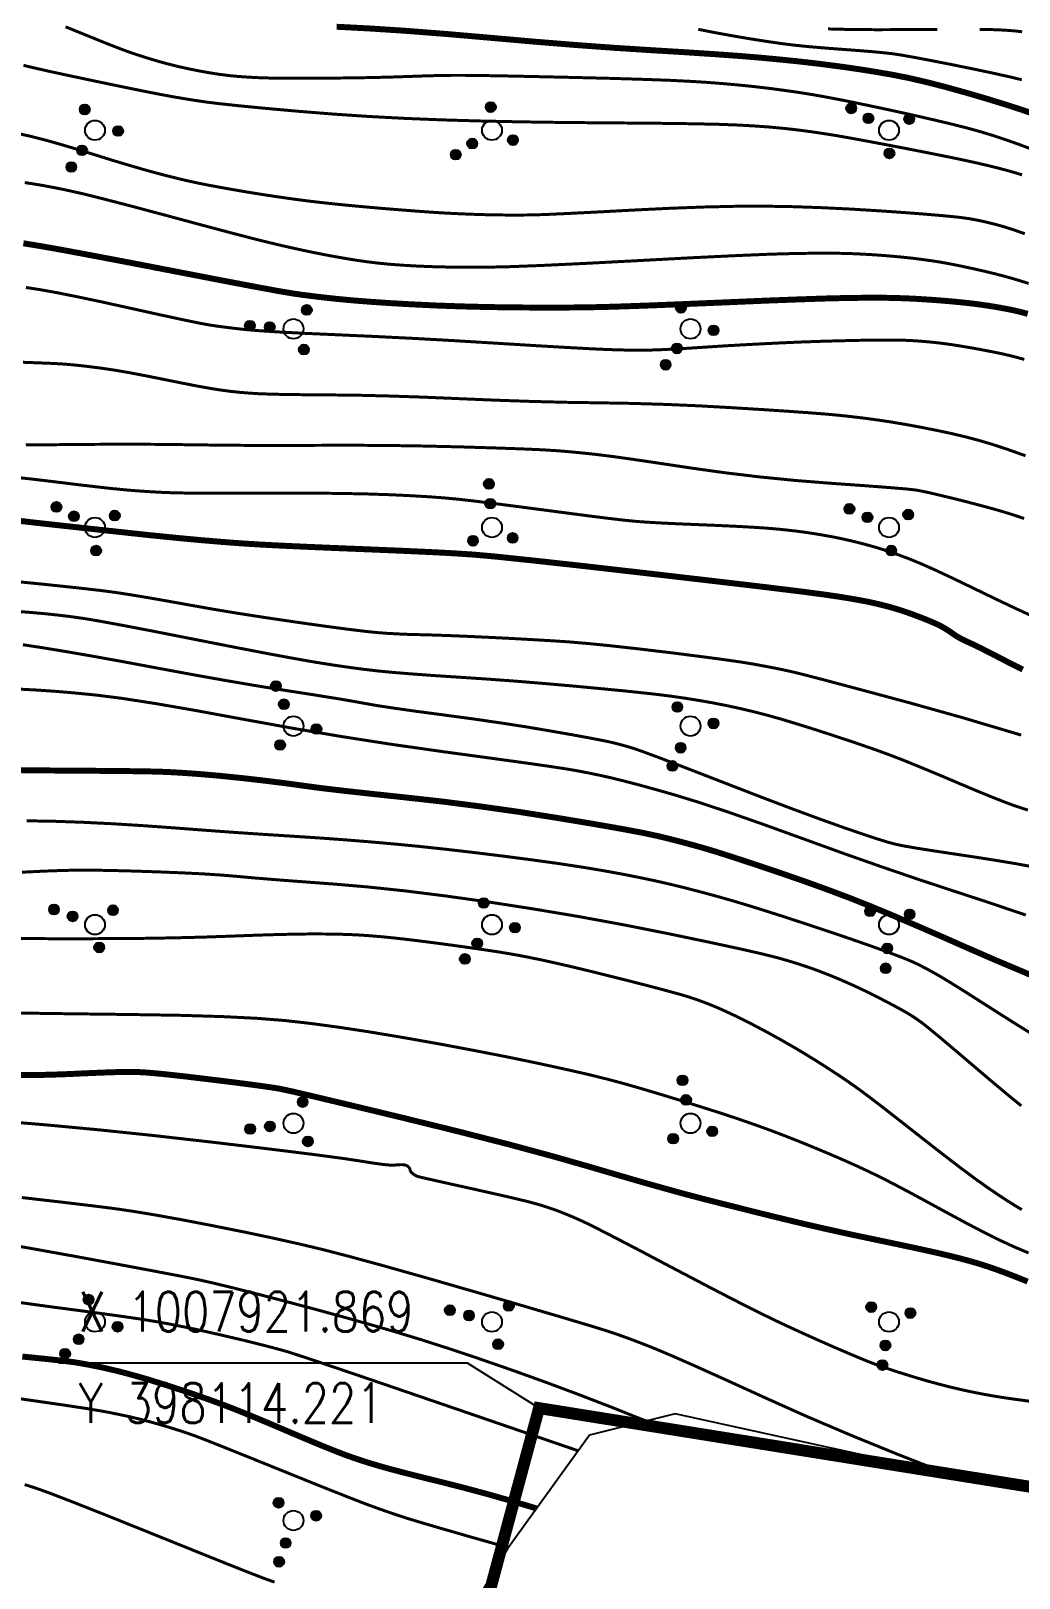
# Model space of a CAD drawing. Extents: x 396500 to 398250, y 1005980 to 1008200.
# Drawn here: x 398101.42 to 398126.31, y 1007917.59 to 1007956.54 of the extents above; entities that cross this region are included whole.
import ezdxf
from ezdxf.enums import TextEntityAlignment as Align

# ---------------------------------------------------------------- set-up
doc = ezdxf.new("R2010")
doc.units = 0
doc.header["$LTSCALE"] = 0.5
doc.layers.get('0').update_dxf_attribs({"linetype": 'CONTINUOUS'})
doc.layers.add('ASSIST', color=7, linetype='CONTINUOUS', plot=False)
for name, color, linetype in [('DGX', 2, 'CONTINUOUS'), ('DMTZ', 3, 'CONTINUOUS'), ('ZBTZ', 3, 'CONTINUOUS'), ('用地红线', 1, 'CONTINUOUS')]:
    doc.layers.add(name, color=color, linetype=linetype)
doc.styles.add('HZ', font='rs.shx', dxfattribs={"width": 0.8, "bigfont": 'hztxt.shx'})
doc.linetypes.add('10421', pattern='A,2,[150,AAA.SHX,S=1,R=0,X=0,Y=1],1e-11', length=2)
doc.linetypes.add('1161', pattern='A,0,[149,AAA.SHX,S=0.15,R=0,X=0,Y=0],-1.6', length=1.6)

# ---------------------------------------------------------------- blocks, each defined once
blk = doc.blocks.new('*U110')
at = {"linetype": 'Continuous'}
for points in [[(-0.238, 2.277), (-0.202, 2.053), (-0.202, 2.347)], [(-0.202, 2.347), (-0.147, 1.998), (-0.147, 2.402)], [(-0.147, 1.998), (-0.202, 2.347), (-0.202, 2.053)], [(-0.147, 2.402), (-0.077, 1.962), (-0.077, 2.438)], [(-0.077, 1.962), (-0.147, 2.402), (-0.147, 1.998)], [(-0.077, 2.438), (0, 1.95), (0, 2.45)], [(0, 1.95), (-0.077, 2.438), (-0.077, 1.962)], [(0, 2.45), (0.077, 1.962), (0.077, 2.438)], [(0.077, 1.962), (0, 2.45), (0, 1.95)], [(0.077, 2.438), (0.147, 1.998), (0.147, 2.402)], [(0.147, 1.998), (0.077, 2.438), (0.077, 1.962)], [(0.147, 2.402), (0.202, 2.053), (0.202, 2.347)], [(0.202, 2.053), (0.147, 2.402), (0.147, 1.998)], [(0.202, 2.347), (0.238, 2.123), (0.238, 2.277)], [(0.238, 2.123), (0.202, 2.347), (0.202, 2.053)], [(-0.25, 2.2), (-0.238, 2.123), (-0.238, 2.277)], [(-0.202, 2.053), (-0.238, 2.277), (-0.238, 2.123)], [(0.25, 2.2), (0.238, 2.277), (0.238, 2.123)]]:
    blk.add_solid(points, dxfattribs=at)
blk = doc.blocks.new('*U109')
at = {"linetype": 'Continuous'}
for points in [[(-0.25, 1.2), (-0.238, 1.123), (-0.238, 1.277)], [(-0.238, 1.277), (-0.202, 1.053), (-0.202, 1.347)], [(-0.202, 1.053), (-0.238, 1.277), (-0.238, 1.123)], [(-0.202, 1.347), (-0.147, 0.998), (-0.147, 1.402)], [(-0.147, 0.998), (-0.202, 1.347), (-0.202, 1.053)], [(-0.147, 1.402), (-0.077, 0.962), (-0.077, 1.438)], [(-0.077, 0.962), (-0.147, 1.402), (-0.147, 0.998)], [(-0.077, 1.438), (0, 0.95), (0, 1.45)], [(0, 0.95), (-0.077, 1.438), (-0.077, 0.962)], [(0, 1.45), (0.077, 0.962), (0.077, 1.438)], [(0.077, 0.962), (0, 1.45), (0, 0.95)], [(0.077, 1.438), (0.147, 0.998), (0.147, 1.402)], [(0.147, 0.998), (0.077, 1.438), (0.077, 0.962)], [(0.147, 1.402), (0.202, 1.053), (0.202, 1.347)], [(0.202, 1.053), (0.147, 1.402), (0.147, 0.998)], [(0.202, 1.347), (0.238, 1.123), (0.238, 1.277)], [(0.238, 1.123), (0.202, 1.347), (0.202, 1.053)], [(0.25, 1.2), (0.238, 1.277), (0.238, 1.123)]]:
    blk.add_solid(points, dxfattribs=at)
blk = doc.blocks.new('*U108')
at = {"linetype": 'Continuous'}
for points in [[(-1.25, -0.6), (-1.238, -0.677), (-1.238, -0.523)], [(-1.238, -0.523), (-1.202, -0.747), (-1.202, -0.453)], [(-1.202, -0.747), (-1.238, -0.523), (-1.238, -0.677)], [(-1.202, -0.453), (-1.147, -0.802), (-1.147, -0.398)], [(-1.147, -0.802), (-1.202, -0.453), (-1.202, -0.747)], [(-1.147, -0.398), (-1.077, -0.838), (-1.077, -0.362)], [(-1.077, -0.838), (-1.147, -0.398), (-1.147, -0.802)], [(-1.077, -0.362), (-1, -0.85), (-1, -0.35)], [(-1, -0.85), (-1.077, -0.362), (-1.077, -0.838)], [(-1, -0.35), (-0.923, -0.838), (-0.923, -0.362)], [(-0.923, -0.838), (-1, -0.35), (-1, -0.85)], [(-0.923, -0.362), (-0.853, -0.802), (-0.853, -0.398)], [(-0.853, -0.802), (-0.923, -0.362), (-0.923, -0.838)], [(-0.853, -0.398), (-0.798, -0.747), (-0.798, -0.453)], [(-0.798, -0.747), (-0.853, -0.398), (-0.853, -0.802)], [(-0.798, -0.453), (-0.762, -0.677), (-0.762, -0.523)], [(-0.762, -0.677), (-0.798, -0.453), (-0.798, -0.747)], [(-0.75, -0.6), (-0.762, -0.523), (-0.762, -0.677)]]:
    blk.add_solid(points, dxfattribs=at)
blk = doc.blocks.new('*U107')
at = {"linetype": 'Continuous'}
for points in [[(0.75, -0.6), (0.762, -0.677), (0.762, -0.523)], [(0.762, -0.523), (0.798, -0.747), (0.798, -0.453)], [(0.798, -0.747), (0.762, -0.523), (0.762, -0.677)], [(0.798, -0.453), (0.853, -0.802), (0.853, -0.398)], [(0.853, -0.802), (0.798, -0.453), (0.798, -0.747)], [(0.853, -0.398), (0.923, -0.838), (0.923, -0.362)], [(0.923, -0.838), (0.853, -0.398), (0.853, -0.802)], [(0.923, -0.362), (1, -0.85), (1, -0.35)], [(1, -0.85), (0.923, -0.362), (0.923, -0.838)], [(1, -0.35), (1.077, -0.838), (1.077, -0.362)], [(1.077, -0.838), (1, -0.35), (1, -0.85)], [(1.077, -0.362), (1.147, -0.802), (1.147, -0.398)], [(1.147, -0.802), (1.077, -0.362), (1.077, -0.838)], [(1.147, -0.398), (1.202, -0.747), (1.202, -0.453)], [(1.202, -0.747), (1.147, -0.398), (1.147, -0.802)], [(1.202, -0.453), (1.238, -0.677), (1.238, -0.523)], [(1.238, -0.677), (1.202, -0.453), (1.202, -0.747)], [(1.25, -0.6), (1.238, -0.523), (1.238, -0.677)]]:
    blk.add_solid(points, dxfattribs=at)
blk = doc.blocks.new('gc160')
for centre, radius in [((0, 2.2), 0.25), ((0, 1.2), 0.25), ((0, 0), 0.5), ((-1, -0.6), 0.25), ((1, -0.6), 0.25)]:
    blk.add_circle(centre, radius)
at = {"linetype": 'Continuous'}
for name in ['*U110', '*U109', '*U108', '*U107']:
    blk.add_blockref(name, (0, 0), dxfattribs=at)

msp = doc.modelspace()

# ---------------------------------------------------------------- linework, layer by layer
at = {"layer": 'ASSIST', "linetype": '1161', "flags": 128}
msp.add_lwpolyline([(398142.02, 1007800), (398142.399, 1007801.54), (398142.633, 1007802.773), (398142.931, 1007803.579), (398144.715, 1007805.754), (398145.584, 1007806.956), (398146.799, 1007807.848), (398147.861, 1007808.093), (398149.129, 1007808.343), (398150.764, 1007808.784), (398151.939, 1007809.304), (398152.806, 1007810.069), (398152.944, 1007810.789), (398152.788, 1007811.606), (398151.833, 1007813.402), (398150.283, 1007816.089), (398149.271, 1007817.523), (398148.366, 1007819.301), (398147.802, 1007820.892), (398147.709, 1007822.194), (398147.751, 1007823.22), (398147.993, 1007825.125), (398148.563, 1007828.764), (398148.89, 1007831.01), (398148.677, 1007833.131), (398148.356, 1007835.297), (398148.501, 1007837.554), (398148.576, 1007837.886), (398149.025, 1007838.785), (398149.904, 1007840.345), (398150.85, 1007841.759), (398152.198, 1007842.928), (398153.283, 1007843.843), (398154.353, 1007844.354), (398156.242, 1007844.174), (398157.251, 1007844.031), (398159.807, 1007843.503), (398162.288, 1007842.879), (398163.871, 1007842.482), (398165.328, 1007841.983), (398166.696, 1007841.514), (398168.45, 1007840.912), (398173.781, 1007839.09), (398176.049, 1007838.337), (398178.161, 1007837.694), (398180.78, 1007836.928), (398182.566, 1007836.552), (398184.62, 1007836.189), (398186.394, 1007835.99), (398187.912, 1007836.12), (398189.201, 1007837.141), (398189.776, 1007838.251), (398190.12, 1007840.29), (398190.17, 1007842.598), (398190.403, 1007844.951), (398189.043, 1007847.627), (398186.439, 1007850.026), (398182.225, 1007851.659), (398179.103, 1007852.385), (398176.647, 1007852.937), (398174.727, 1007853.334), (398173.11, 1007853.669), (398168.439, 1007854.649), (398165.563, 1007855.29), (398158.789, 1007856.801), (398153.979, 1007858.808), (398149.396, 1007860.72), (398144.127, 1007864.7), (398142.759, 1007865.981), (398141.282, 1007867.363), (398140.55, 1007868.563), (398140.208, 1007869.78), (398140.511, 1007870.688), (398141.35, 1007871.773), (398142.86, 1007872.958), (398144.688, 1007874.352), (398146.121, 1007875.954), (398147.886, 1007878.704), (398148.807, 1007881.026), (398149.69, 1007882.6), (398150.822, 1007883.944), (398152.833, 1007885.552), (398155.084, 1007887.155), (398157.453, 1007888.399), (398159.821, 1007889.906), (398164.065, 1007891.774), (398167.151, 1007892.546), (398170.237, 1007892.763), (398172.231, 1007893.077), (398178.906, 1007894.329), (398187.893, 1007896.515), (398196.105, 1007897.363), (398198.497, 1007897.051), (398200.566, 1007896.587), (398204.507, 1007893.102), (398206.423, 1007891.187), (398209.498, 1007887.729), (398210.612, 1007887.806), (398213.195, 1007888.289), (398215.918, 1007889.203), (398220.573, 1007891.299), (398223.366, 1007894.936), (398225.772, 1007898.967), (398226.909, 1007900.593), (398227.45, 1007901.366), (398230.002, 1007904.286), (398230.914, 1007907.707), (398230.508, 1007910.965), (398230.735, 1007912.853), (398231.346, 1007914.53), (398231.704, 1007915.899), (398231.592, 1007917.4), (398230.516, 1007919.105), (398228.421, 1007920.266), (398226.188, 1007921.034), (398222.702, 1007920.758), (398220.157, 1007919.683), (398213.382, 1007916.314), (398211.653, 1007915.256), (398209.807, 1007914.296), (398207.213, 1007913.194), (398202.736, 1007911.958), (398198.513, 1007911.002), (398193.866, 1007910.829), (398191.118, 1007910.959), (398186.311, 1007911.089), (398183.26, 1007910.44), (398179.978, 1007908.815), (398175.69, 1007907.289), (398170.96, 1007906.391), (398164.865, 1007905.89), (398161.238, 1007904.319), (398157.823, 1007902.535), (398156.043, 1007901.477), (398153.127, 1007900.483), (398149.688, 1007899.603), (398147.117, 1007899.74), (398147.354, 1007906.259), (398146.727, 1007907.847), (398146.513, 1007910.403), (398146.692, 1007913.316), (398146.601, 1007914.543), (398146.316, 1007915.086), (398146.17, 1007915.27), (398146.043, 1007915.397), (398143.818, 1007916.025), (398133.841, 1007918.172), (398117.646, 1007921.722), (398115.495, 1007921.191), (398113.43, 1007918.324), (398111.271, 1007914.72), (398111.659, 1007911.426), (398111.138, 1007910.755), (398109.996, 1007910.755), (398105.411, 1007912.155), (398094.726, 1007914.446), (398089.329, 1007915.756), (398084.446, 1007917.001), (398081.014, 1007918.354), (398077.754, 1007918.158), (398074.291, 1007917.473), (398072.136, 1007917.258), (398058.971, 1007918.699), (398029.655, 1007921.908), (398021.04, 1007925.602), (398010.909, 1007927.444), (398008.421, 1007927.59), (398003.074, 1007927.335), (398001.194, 1007927.455), (398000.225, 1007927.796), (398000.036, 1007927.87)], dxfattribs=at)
at = {"layer": 'DGX', "color": 3, "linetype": 'Continuous', "lineweight": -2, "const_width": 0.15, "flags": 128}
for points in [[(398109.123, 1007956.645), (398109.932, 1007956.603), (398110.842, 1007956.544), (398111.852, 1007956.466), (398112.963, 1007956.37), (398114.09, 1007956.271), (398115.15, 1007956.185), (398116.143, 1007956.113), (398117.069, 1007956.054), (398117.907, 1007956.003), (398118.636, 1007955.955), (398119.257, 1007955.911), (398119.769, 1007955.869), (398120.22, 1007955.827), (398120.66, 1007955.783), (398121.088, 1007955.735), (398121.504, 1007955.684), (398121.911, 1007955.63), (398122.312, 1007955.571), (398122.707, 1007955.508), (398123.097, 1007955.441), (398123.506, 1007955.361), (398123.959, 1007955.257), (398124.458, 1007955.129), (398125.002, 1007954.978), (398125.534, 1007954.822), (398125.995, 1007954.68), (398126.386, 1007954.553), (398126.706, 1007954.441)], [(398100.938, 1007937.931), (398102.014, 1007937.92), (398103.017, 1007937.913), (398103.799, 1007937.906), (398104.361, 1007937.898), (398104.702, 1007937.889), (398104.938, 1007937.879), (398105.183, 1007937.865), (398105.439, 1007937.848), (398105.704, 1007937.828), (398105.988, 1007937.804), (398106.296, 1007937.775), (398106.63, 1007937.741), (398106.989, 1007937.702), (398107.354, 1007937.659), (398107.704, 1007937.616), (398108.04, 1007937.572), (398108.361, 1007937.527), (398108.753, 1007937.475), (398109.298, 1007937.411), (398109.996, 1007937.334), (398110.849, 1007937.243), (398111.786, 1007937.139), (398112.739, 1007937.017), (398113.707, 1007936.88), (398114.692, 1007936.725), (398115.595, 1007936.575), (398116.319, 1007936.448), (398116.865, 1007936.345), (398117.232, 1007936.266), (398117.51, 1007936.198), (398117.787, 1007936.127), (398118.064, 1007936.053), (398118.34, 1007935.976), (398118.665, 1007935.879), (398119.09, 1007935.744), (398119.614, 1007935.572), (398120.238, 1007935.363), (398120.89, 1007935.137), (398121.498, 1007934.918), (398122.063, 1007934.705), (398122.584, 1007934.498), (398123.107, 1007934.281), (398123.677, 1007934.038), (398124.293, 1007933.771), (398124.956, 1007933.478), (398125.724, 1007933.144), (398126.653, 1007932.753)]]:
    msp.add_lwpolyline(points, dxfattribs=at)
at = {"layer": 'DGX', "linetype": 'Continuous', "const_width": 0.075}
for points in [[(398126.66, 1007953.551), (398126.343, 1007953.671), (398126.002, 1007953.792), (398125.666, 1007953.904), (398125.333, 1007954.005), (398125.003, 1007954.096), (398124.637, 1007954.189), (398124.194, 1007954.294), (398123.675, 1007954.413), (398123.079, 1007954.544), (398122.48, 1007954.671), (398121.953, 1007954.779), (398121.497, 1007954.867), (398121.113, 1007954.936), (398120.761, 1007954.992), (398120.398, 1007955.044), (398120.026, 1007955.093), (398119.645, 1007955.138), (398119.253, 1007955.178), (398118.85, 1007955.214), (398118.436, 1007955.246), (398118.011, 1007955.272), (398117.502, 1007955.297), (398116.836, 1007955.321), (398116.013, 1007955.346), (398115.033, 1007955.37), (398114.071, 1007955.392), (398113.301, 1007955.408), (398112.723, 1007955.418), (398112.338, 1007955.422), (398112.032, 1007955.422), (398111.695, 1007955.417), (398111.327, 1007955.407), (398110.927, 1007955.393), (398110.498, 1007955.378), (398110.045, 1007955.367), (398109.568, 1007955.358), (398109.066, 1007955.353), (398108.588, 1007955.349), (398108.182, 1007955.348), (398107.847, 1007955.349), (398107.584, 1007955.351), (398107.357, 1007955.356), (398107.13, 1007955.364), (398106.904, 1007955.376), (398106.678, 1007955.391), (398106.445, 1007955.413), (398106.198, 1007955.443), (398105.938, 1007955.483), (398105.664, 1007955.532), (398105.389, 1007955.587), (398105.125, 1007955.646), (398104.871, 1007955.709), (398104.629, 1007955.776), (398104.399, 1007955.844), (398104.185, 1007955.912), (398103.985, 1007955.978), (398103.801, 1007956.043), (398103.597, 1007956.12), (398103.339, 1007956.221), (398103.026, 1007956.347), (398102.659, 1007956.496), (398102.295, 1007956.644)], [(398126.38, 1007955.311), (398126.059, 1007955.388), (398125.662, 1007955.476), (398125.189, 1007955.576), (398124.639, 1007955.688), (398124.104, 1007955.793), (398123.67, 1007955.875), (398123.34, 1007955.933), (398123.111, 1007955.968), (398122.898, 1007955.991), (398122.612, 1007956.018), (398122.253, 1007956.047), (398121.822, 1007956.079), (398121.379, 1007956.113), (398120.985, 1007956.147), (398120.641, 1007956.183), (398120.346, 1007956.22), (398120.071, 1007956.259), (398119.785, 1007956.302), (398119.488, 1007956.35), (398119.18, 1007956.402), (398118.866, 1007956.458), (398118.55, 1007956.517), (398118.232, 1007956.58)], [(398124.253, 1007956.578), (398123.486, 1007956.573), (398122.701, 1007956.571), (398122.04, 1007956.577), (398121.5, 1007956.59)], [(398126.39, 1007956.519), (398126.225, 1007956.538), (398126.042, 1007956.553), (398125.843, 1007956.565), (398125.626, 1007956.573), (398125.323, 1007956.578)], [(398101.236, 1007955.673), (398101.524, 1007955.605), (398101.898, 1007955.52), (398102.36, 1007955.42), (398102.909, 1007955.304), (398103.463, 1007955.188), (398103.939, 1007955.09), (398104.338, 1007955.009), (398104.66, 1007954.946), (398104.945, 1007954.893), (398105.232, 1007954.843), (398105.521, 1007954.797), (398105.812, 1007954.753), (398106.178, 1007954.708), (398106.691, 1007954.653), (398107.351, 1007954.589), (398108.159, 1007954.517), (398109.045, 1007954.446), (398109.942, 1007954.386), (398110.848, 1007954.338), (398111.764, 1007954.301), (398112.722, 1007954.273), (398113.751, 1007954.251), (398114.852, 1007954.235), (398116.024, 1007954.225), (398117.132, 1007954.216), (398118.038, 1007954.204), (398118.742, 1007954.189), (398119.245, 1007954.17), (398119.632, 1007954.148), (398119.991, 1007954.123), (398120.32, 1007954.093), (398120.621, 1007954.061), (398120.906, 1007954.025), (398121.189, 1007953.986), (398121.47, 1007953.943), (398121.75, 1007953.898), (398122.077, 1007953.84), (398122.5, 1007953.763), (398123.019, 1007953.665), (398123.633, 1007953.547), (398124.251, 1007953.425), (398124.778, 1007953.318), (398125.213, 1007953.224), (398125.557, 1007953.144), (398125.834, 1007953.074), (398126.064, 1007953.013), (398126.249, 1007952.96), (398126.388, 1007952.915)], [(398126.444, 1007948.269), (398126.255, 1007948.322), (398126.076, 1007948.367), (398125.89, 1007948.41), (398125.678, 1007948.454), (398125.441, 1007948.5), (398125.179, 1007948.549), (398124.917, 1007948.594), (398124.678, 1007948.632), (398124.464, 1007948.663), (398124.274, 1007948.687), (398124.095, 1007948.706), (398123.916, 1007948.722), (398123.737, 1007948.736), (398123.557, 1007948.747), (398123.342, 1007948.755), (398123.056, 1007948.758), (398122.7, 1007948.756), (398122.273, 1007948.75), (398121.807, 1007948.739), (398121.333, 1007948.726), (398120.85, 1007948.709), (398120.36, 1007948.688), (398119.866, 1007948.664), (398119.373, 1007948.638), (398118.881, 1007948.61), (398118.391, 1007948.578), (398117.936, 1007948.549), (398117.55, 1007948.527), (398117.234, 1007948.512), (398116.987, 1007948.504), (398116.759, 1007948.502), (398116.502, 1007948.504), (398116.213, 1007948.51), (398115.895, 1007948.521), (398115.47, 1007948.541), (398114.865, 1007948.574), (398114.078, 1007948.62), (398113.11, 1007948.68), (398112.069, 1007948.743), (398111.065, 1007948.799), (398110.098, 1007948.847), (398109.168, 1007948.889), (398108.336, 1007948.926), (398107.666, 1007948.961), (398107.156, 1007948.994), (398106.807, 1007949.024), (398106.551, 1007949.052), (398106.317, 1007949.081), (398106.105, 1007949.109), (398105.916, 1007949.137), (398105.66, 1007949.185), (398105.247, 1007949.27), (398104.677, 1007949.393), (398103.95, 1007949.554), (398103.203, 1007949.719), (398102.57, 1007949.852), (398102.052, 1007949.955), (398101.649, 1007950.027), (398101.297, 1007950.081)], [(398126.474, 1007945.845), (398126.016, 1007946.007), (398125.658, 1007946.125), (398125.337, 1007946.221), (398124.992, 1007946.313), (398124.623, 1007946.401), (398124.23, 1007946.485), (398123.834, 1007946.563), (398123.455, 1007946.633), (398123.092, 1007946.694), (398122.747, 1007946.746), (398122.411, 1007946.791), (398122.075, 1007946.831), (398121.74, 1007946.867), (398121.406, 1007946.897), (398121.009, 1007946.928), (398120.485, 1007946.965), (398119.833, 1007947.008), (398119.053, 1007947.056), (398118.214, 1007947.103), (398117.383, 1007947.138), (398116.559, 1007947.163), (398115.743, 1007947.177), (398114.912, 1007947.19), (398114.046, 1007947.212), (398113.143, 1007947.243), (398112.205, 1007947.282), (398111.285, 1007947.321), (398110.438, 1007947.349), (398109.664, 1007947.368), (398108.962, 1007947.376), (398108.35, 1007947.381), (398107.845, 1007947.387), (398107.446, 1007947.396), (398107.155, 1007947.407), (398106.919, 1007947.422), (398106.684, 1007947.441), (398106.453, 1007947.466), (398106.223, 1007947.496), (398105.962, 1007947.537), (398105.635, 1007947.595), (398105.244, 1007947.671), (398104.788, 1007947.763), (398104.323, 1007947.856), (398103.908, 1007947.935), (398103.541, 1007947.998), (398103.223, 1007948.046), (398102.941, 1007948.082), (398102.683, 1007948.113), (398102.449, 1007948.136), (398102.238, 1007948.154), (398101.993, 1007948.168), (398101.654, 1007948.182), (398101.223, 1007948.198)], [(398126.439, 1007944.264), (398126.234, 1007944.334), (398126.003, 1007944.407), (398125.746, 1007944.483), (398125.469, 1007944.559), (398125.181, 1007944.636), (398124.881, 1007944.714), (398124.569, 1007944.791), (398124.277, 1007944.861), (398124.036, 1007944.917), (398123.845, 1007944.957), (398123.705, 1007944.983), (398123.488, 1007945.007), (398123.066, 1007945.042), (398122.439, 1007945.09), (398121.606, 1007945.149), (398120.681, 1007945.222), (398119.776, 1007945.312), (398118.892, 1007945.418), (398118.028, 1007945.539), (398117.246, 1007945.657), (398116.61, 1007945.751), (398116.119, 1007945.82), (398115.774, 1007945.864), (398115.501, 1007945.895), (398115.227, 1007945.923), (398114.952, 1007945.949), (398114.676, 1007945.971), (398114.317, 1007945.994), (398113.796, 1007946.017), (398113.112, 1007946.041), (398112.264, 1007946.067), (398111.343, 1007946.089), (398110.437, 1007946.103), (398109.547, 1007946.109), (398108.671, 1007946.107), (398107.82, 1007946.104), (398107.003, 1007946.105), (398106.219, 1007946.111), (398105.469, 1007946.121), (398104.711, 1007946.131), (398103.905, 1007946.135), (398103.051, 1007946.132), (398102.149, 1007946.124), (398101.295, 1007946.117)], [(398126.711, 1007941.778), (398126.279, 1007941.975), (398125.782, 1007942.21), (398125.22, 1007942.482), (398124.669, 1007942.748), (398124.206, 1007942.965), (398123.83, 1007943.132), (398123.542, 1007943.25), (398123.304, 1007943.339), (398123.079, 1007943.418), (398122.866, 1007943.489), (398122.665, 1007943.55), (398122.468, 1007943.605), (398122.266, 1007943.658), (398122.058, 1007943.708), (398121.844, 1007943.756), (398121.625, 1007943.801), (398121.399, 1007943.842), (398121.168, 1007943.881), (398120.93, 1007943.917), (398120.685, 1007943.949), (398120.434, 1007943.978), (398120.175, 1007944.003), (398119.91, 1007944.025), (398119.605, 1007944.045), (398119.229, 1007944.066), (398118.782, 1007944.087), (398118.264, 1007944.109), (398117.749, 1007944.13), (398117.316, 1007944.151), (398116.962, 1007944.171), (398116.689, 1007944.19), (398116.379, 1007944.221), (398115.914, 1007944.275), (398115.294, 1007944.354), (398114.518, 1007944.456), (398113.734, 1007944.559), (398113.086, 1007944.643), (398112.575, 1007944.706), (398112.2, 1007944.749), (398111.863, 1007944.781), (398111.465, 1007944.811), (398111.006, 1007944.838), (398110.486, 1007944.863), (398109.883, 1007944.883), (398109.179, 1007944.897), (398108.373, 1007944.903), (398107.465, 1007944.902), (398106.591, 1007944.9), (398105.886, 1007944.901), (398105.351, 1007944.905), (398104.985, 1007944.913), (398104.703, 1007944.924), (398104.417, 1007944.94), (398104.128, 1007944.959), (398103.836, 1007944.983), (398103.503, 1007945.015), (398103.091, 1007945.06), (398102.601, 1007945.118), (398102.031, 1007945.188), (398101.42, 1007945.261), (398100.802, 1007945.324)], [(398126.366, 1007938.812), (398124.878, 1007939.254), (398123.542, 1007939.628), (398122.415, 1007939.931), (398121.552, 1007940.161), (398120.956, 1007940.317), (398120.625, 1007940.399), (398120.415, 1007940.446), (398120.183, 1007940.494), (398119.927, 1007940.543), (398119.649, 1007940.595), (398119.292, 1007940.653), (398118.802, 1007940.723), (398118.18, 1007940.805), (398117.424, 1007940.9), (398116.655, 1007940.991), (398115.993, 1007941.064), (398115.439, 1007941.119), (398114.991, 1007941.157), (398114.571, 1007941.185), (398114.1, 1007941.213), (398113.577, 1007941.242), (398113.003, 1007941.271), (398112.442, 1007941.297), (398111.958, 1007941.317), (398111.552, 1007941.331), (398111.223, 1007941.34), (398110.938, 1007941.347), (398110.661, 1007941.359), (398110.393, 1007941.374), (398110.134, 1007941.394), (398109.816, 1007941.427), (398109.367, 1007941.482), (398108.791, 1007941.559), (398108.084, 1007941.659), (398107.339, 1007941.769), (398106.644, 1007941.877), (398105.999, 1007941.984), (398105.404, 1007942.089), (398104.865, 1007942.186), (398104.388, 1007942.269), (398103.973, 1007942.338), (398103.621, 1007942.394), (398103.2, 1007942.45), (398102.581, 1007942.521), (398101.764, 1007942.607), (398100.749, 1007942.708)], [(398126.535, 1007936.924), (398126.185, 1007937.038), (398125.907, 1007937.142), (398125.583, 1007937.271), (398125.211, 1007937.423), (398124.792, 1007937.6), (398124.368, 1007937.78), (398123.982, 1007937.941), (398123.634, 1007938.084), (398123.323, 1007938.209), (398123, 1007938.332), (398122.615, 1007938.471), (398122.168, 1007938.625), (398121.659, 1007938.794), (398121.146, 1007938.96), (398120.688, 1007939.103), (398120.285, 1007939.224), (398119.938, 1007939.321), (398119.613, 1007939.404), (398119.282, 1007939.482), (398118.944, 1007939.555), (398118.598, 1007939.623), (398118.251, 1007939.684), (398117.908, 1007939.739), (398117.57, 1007939.788), (398117.235, 1007939.831), (398116.851, 1007939.874), (398116.364, 1007939.925), (398115.773, 1007939.982), (398115.079, 1007940.047), (398114.34, 1007940.112), (398113.617, 1007940.171), (398112.908, 1007940.223), (398112.214, 1007940.269), (398111.57, 1007940.311), (398111.014, 1007940.352), (398110.544, 1007940.39), (398110.16, 1007940.427), (398109.808, 1007940.468), (398109.43, 1007940.518), (398109.027, 1007940.577), (398108.599, 1007940.645), (398108.078, 1007940.736), (398107.396, 1007940.862), (398106.554, 1007941.024), (398105.551, 1007941.221), (398104.564, 1007941.416), (398103.77, 1007941.568), (398103.17, 1007941.678), (398102.762, 1007941.747), (398102.443, 1007941.792), (398102.107, 1007941.833), (398101.755, 1007941.87), (398101.386, 1007941.903), (398100.91, 1007941.937)], [(398126.552, 1007925.774), (398126.186, 1007925.929), (398125.834, 1007926.092), (398125.425, 1007926.295), (398124.957, 1007926.539), (398124.432, 1007926.823), (398123.914, 1007927.106), (398123.469, 1007927.345), (398123.097, 1007927.54), (398122.798, 1007927.693), (398122.522, 1007927.826), (398122.219, 1007927.967), (398121.889, 1007928.114), (398121.531, 1007928.269), (398121.161, 1007928.423), (398120.794, 1007928.573), (398120.429, 1007928.717), (398120.067, 1007928.855), (398119.681, 1007928.995), (398119.248, 1007929.145), (398118.766, 1007929.305), (398118.235, 1007929.473), (398117.703, 1007929.639), (398117.215, 1007929.788), (398116.771, 1007929.92), (398116.371, 1007930.035), (398115.949, 1007930.148), (398115.436, 1007930.274), (398114.832, 1007930.411), (398114.139, 1007930.561), (398113.379, 1007930.718), (398112.577, 1007930.874), (398111.734, 1007931.032), (398110.849, 1007931.189), (398109.98, 1007931.335), (398109.186, 1007931.456), (398108.466, 1007931.553), (398107.821, 1007931.626), (398107.123, 1007931.681), (398106.244, 1007931.725), (398105.185, 1007931.757), (398103.945, 1007931.777), (398102.747, 1007931.792), (398101.811, 1007931.804), (398101.138, 1007931.816)], [(398100.502, 1007929.106), (398101.792, 1007929), (398103.146, 1007928.873), (398104.564, 1007928.725), (398106.045, 1007928.557), (398107.41, 1007928.394), (398108.481, 1007928.261), (398109.259, 1007928.158), (398109.743, 1007928.085), (398110.048, 1007928.036), (398110.291, 1007928.003), (398110.469, 1007927.986), (398110.585, 1007927.987), (398110.663, 1007927.994), (398110.727, 1007927.997), (398110.779, 1007927.997), (398110.818, 1007927.994), (398110.849, 1007927.987), (398110.876, 1007927.978), (398110.9, 1007927.966), (398110.921, 1007927.952), (398110.939, 1007927.934), (398110.954, 1007927.914), (398110.966, 1007927.891), (398110.974, 1007927.865), (398110.984, 1007927.837), (398111, 1007927.811), (398111.022, 1007927.787), (398111.051, 1007927.764), (398111.082, 1007927.742), (398111.113, 1007927.724), (398111.145, 1007927.709), (398111.177, 1007927.697), (398111.287, 1007927.67), (398111.552, 1007927.61), (398111.97, 1007927.516), (398112.544, 1007927.389), (398113.132, 1007927.257), (398113.597, 1007927.15), (398113.938, 1007927.068), (398114.155, 1007927.01), (398114.31, 1007926.964), (398114.463, 1007926.914), (398114.614, 1007926.862), (398114.764, 1007926.806), (398114.919, 1007926.745), (398115.083, 1007926.676), (398115.257, 1007926.599), (398115.441, 1007926.513), (398115.717, 1007926.375), (398116.17, 1007926.142), (398116.8, 1007925.814), (398117.605, 1007925.389), (398118.434, 1007924.954), (398119.131, 1007924.593), (398119.697, 1007924.307), (398120.132, 1007924.094), (398120.502, 1007923.92), (398120.875, 1007923.749), (398121.25, 1007923.58), (398121.627, 1007923.414), (398121.976, 1007923.264), (398122.27, 1007923.14), (398122.506, 1007923.043), (398122.687, 1007922.973), (398122.854, 1007922.912), (398123.053, 1007922.845), (398123.283, 1007922.77), (398123.544, 1007922.688), (398123.819, 1007922.604), (398124.092, 1007922.526), (398124.363, 1007922.454), (398124.633, 1007922.386), (398124.897, 1007922.324), (398125.156, 1007922.269), (398125.408, 1007922.219), (398125.653, 1007922.175), (398125.916, 1007922.133), (398126.222, 1007922.089), (398126.571, 1007922.042)], [(398101.195, 1007927.169), (398102.222, 1007927.051), (398103.008, 1007926.957), (398103.553, 1007926.888), (398104.027, 1007926.818), (398104.597, 1007926.723), (398105.263, 1007926.603), (398106.025, 1007926.456), (398106.806, 1007926.3), (398107.528, 1007926.147), (398108.191, 1007925.999), (398108.794, 1007925.855), (398109.468, 1007925.68), (398110.343, 1007925.441), (398111.418, 1007925.138), (398112.695, 1007924.77), (398113.933, 1007924.409), (398114.892, 1007924.127), (398115.574, 1007923.923), (398115.977, 1007923.797), (398116.251, 1007923.704), (398116.543, 1007923.598), (398116.854, 1007923.479), (398117.183, 1007923.348), (398117.608, 1007923.168), (398118.204, 1007922.905), (398118.972, 1007922.559), (398119.912, 1007922.13), (398120.966, 1007921.658), (398122.077, 1007921.185), (398123.244, 1007920.709), (398124.468, 1007920.23)], [(398100.795, 1007924.575), (398101.84, 1007924.43), (398102.805, 1007924.303), (398103.584, 1007924.197), (398104.177, 1007924.111), (398104.584, 1007924.045), (398104.897, 1007923.988), (398105.208, 1007923.927), (398105.517, 1007923.864), (398105.824, 1007923.797), (398106.126, 1007923.729), (398106.421, 1007923.66), (398106.71, 1007923.592), (398106.991, 1007923.524), (398107.259, 1007923.456), (398107.507, 1007923.392), (398107.736, 1007923.33), (398107.944, 1007923.27), (398108.547, 1007923.072), (398109.959, 1007922.593), (398112.179, 1007921.833), (398115.208, 1007920.793)], [(398107.559, 1007917.487), (398107.299, 1007917.58), (398106.964, 1007917.709), (398106.378, 1007917.941), (398105.542, 1007918.277), (398104.453, 1007918.716), (398103.361, 1007919.155), (398102.512, 1007919.491), (398101.907, 1007919.724), (398101.545, 1007919.855), (398101.265, 1007919.943)]]:
    msp.add_lwpolyline(points, dxfattribs=at)
at = {"layer": 'DGX', "linetype": 'Continuous', "const_width": 0.075, "flags": 128}
for points in [[(398101.056, 1007953.966), (398101.423, 1007953.885), (398101.762, 1007953.799), (398102.14, 1007953.693), (398102.559, 1007953.569), (398103.017, 1007953.427), (398103.475, 1007953.284), (398103.89, 1007953.159), (398104.264, 1007953.05), (398104.596, 1007952.959), (398104.897, 1007952.881), (398105.175, 1007952.812), (398105.432, 1007952.752), (398105.667, 1007952.702), (398105.91, 1007952.654), (398106.192, 1007952.602), (398106.512, 1007952.545), (398106.87, 1007952.484), (398107.246, 1007952.423), (398107.62, 1007952.366), (398107.991, 1007952.313), (398108.36, 1007952.264), (398108.752, 1007952.218), (398109.193, 1007952.171), (398109.683, 1007952.124), (398110.221, 1007952.076), (398110.753, 1007952.033), (398111.22, 1007951.997), (398111.624, 1007951.969), (398111.964, 1007951.949), (398112.269, 1007951.935), (398112.565, 1007951.923), (398112.854, 1007951.914), (398113.135, 1007951.908), (398113.406, 1007951.905), (398113.665, 1007951.904), (398113.913, 1007951.906), (398114.149, 1007951.91), (398114.473, 1007951.922), (398114.987, 1007951.946), (398115.689, 1007951.981), (398116.58, 1007952.029), (398117.526, 1007952.075), (398118.39, 1007952.107), (398119.174, 1007952.125), (398119.878, 1007952.128), (398120.565, 1007952.117), (398121.303, 1007952.092), (398122.09, 1007952.054), (398122.927, 1007952.002), (398123.708, 1007951.946), (398124.326, 1007951.895), (398124.781, 1007951.851), (398125.073, 1007951.811), (398125.286, 1007951.771), (398125.504, 1007951.723), (398125.727, 1007951.667), (398125.954, 1007951.603), (398126.194, 1007951.526), (398126.457, 1007951.434)], [(398101.267, 1007952.722), (398101.486, 1007952.689), (398101.733, 1007952.647), (398102.007, 1007952.596), (398102.308, 1007952.535), (398102.702, 1007952.447), (398103.254, 1007952.31), (398103.964, 1007952.126), (398104.832, 1007951.894), (398105.7, 1007951.66), (398106.413, 1007951.47), (398106.969, 1007951.325), (398107.369, 1007951.225), (398107.69, 1007951.148), (398108.012, 1007951.075), (398108.334, 1007951.005), (398108.656, 1007950.939), (398108.973, 1007950.877), (398109.279, 1007950.823), (398109.574, 1007950.774), (398109.859, 1007950.732), (398110.151, 1007950.696), (398110.467, 1007950.665), (398110.808, 1007950.64), (398111.175, 1007950.619), (398111.564, 1007950.604), (398111.977, 1007950.594), (398112.412, 1007950.59), (398112.871, 1007950.591), (398113.464, 1007950.604), (398114.307, 1007950.636), (398115.397, 1007950.688), (398116.736, 1007950.758), (398118.079, 1007950.83), (398119.18, 1007950.883), (398120.038, 1007950.919), (398120.655, 1007950.936), (398121.121, 1007950.943), (398121.527, 1007950.944), (398121.874, 1007950.94), (398122.16, 1007950.931), (398122.416, 1007950.918), (398122.668, 1007950.903), (398122.918, 1007950.885), (398123.165, 1007950.864), (398123.408, 1007950.841), (398123.644, 1007950.815), (398123.875, 1007950.786), (398124.1, 1007950.755), (398124.332, 1007950.719), (398124.584, 1007950.673), (398124.856, 1007950.619), (398125.148, 1007950.556), (398125.437, 1007950.49), (398125.698, 1007950.427), (398125.931, 1007950.367), (398126.137, 1007950.31), (398126.338, 1007950.25), (398126.555, 1007950.182)], [(398101.221, 1007941.087), (398101.714, 1007941.012), (398102.287, 1007940.918), (398102.963, 1007940.801), (398103.74, 1007940.661), (398104.619, 1007940.497), (398105.521, 1007940.33), (398106.37, 1007940.179), (398107.164, 1007940.044), (398107.904, 1007939.926), (398108.56, 1007939.824), (398109.101, 1007939.737), (398109.528, 1007939.665), (398109.84, 1007939.608), (398110.155, 1007939.553), (398110.592, 1007939.487), (398111.149, 1007939.408), (398111.827, 1007939.318), (398112.547, 1007939.221), (398113.233, 1007939.122), (398113.885, 1007939.021), (398114.502, 1007938.917), (398115.045, 1007938.822), (398115.476, 1007938.743), (398115.796, 1007938.682), (398116.004, 1007938.639), (398116.156, 1007938.602), (398116.306, 1007938.563), (398116.456, 1007938.521), (398116.604, 1007938.477), (398116.855, 1007938.389), (398117.314, 1007938.218), (398117.98, 1007937.963), (398118.854, 1007937.624), (398119.774, 1007937.268), (398120.58, 1007936.962), (398121.273, 1007936.706), (398121.851, 1007936.499), (398122.326, 1007936.336), (398122.71, 1007936.208), (398123.001, 1007936.118), (398123.201, 1007936.064), (398123.411, 1007936.021), (398123.735, 1007935.965), (398124.172, 1007935.896), (398124.722, 1007935.813), (398125.299, 1007935.726), (398125.816, 1007935.644), (398126.273, 1007935.567), (398126.67, 1007935.494)], [(398101.133, 1007939.969), (398101.587, 1007939.945), (398102.064, 1007939.912), (398102.564, 1007939.869), (398103.087, 1007939.817), (398103.715, 1007939.737), (398104.531, 1007939.611), (398105.534, 1007939.438), (398106.725, 1007939.219), (398108.005, 1007938.986), (398109.275, 1007938.771), (398110.535, 1007938.575), (398111.786, 1007938.397), (398112.912, 1007938.244), (398113.8, 1007938.122), (398114.449, 1007938.03), (398114.859, 1007937.968), (398115.151, 1007937.919), (398115.445, 1007937.863), (398115.742, 1007937.802), (398116.042, 1007937.735), (398116.37, 1007937.654), (398116.753, 1007937.554), (398117.191, 1007937.433), (398117.684, 1007937.292), (398118.272, 1007937.111), (398118.995, 1007936.871), (398119.853, 1007936.571), (398120.846, 1007936.212), (398121.88, 1007935.837), (398122.861, 1007935.492), (398123.789, 1007935.175), (398124.663, 1007934.887), (398125.542, 1007934.599), (398126.482, 1007934.281)], [(398101.314, 1007936.654), (398102.051, 1007936.641), (398102.747, 1007936.616), (398103.475, 1007936.58), (398104.234, 1007936.533), (398105.024, 1007936.476), (398105.814, 1007936.416), (398106.57, 1007936.361), (398107.293, 1007936.312), (398107.983, 1007936.268), (398108.648, 1007936.225), (398109.298, 1007936.178), (398109.931, 1007936.127), (398110.55, 1007936.073), (398111.181, 1007936.012), (398111.855, 1007935.94), (398112.571, 1007935.857), (398113.329, 1007935.764), (398114.071, 1007935.667), (398114.74, 1007935.574), (398115.336, 1007935.483), (398115.858, 1007935.396), (398116.329, 1007935.31), (398116.773, 1007935.222), (398117.19, 1007935.134), (398117.579, 1007935.044), (398117.951, 1007934.952), (398118.314, 1007934.858), (398118.67, 1007934.762), (398119.018, 1007934.664), (398119.393, 1007934.553), (398119.832, 1007934.417), (398120.335, 1007934.257), (398120.901, 1007934.072), (398121.465, 1007933.885), (398121.959, 1007933.718), (398122.384, 1007933.571), (398122.74, 1007933.445), (398123.034, 1007933.338), (398123.274, 1007933.248), (398123.461, 1007933.175), (398123.595, 1007933.119), (398123.709, 1007933.067), (398123.837, 1007933.004), (398123.98, 1007932.93), (398124.137, 1007932.845), (398124.341, 1007932.728), (398124.623, 1007932.557), (398124.983, 1007932.332), (398125.421, 1007932.052), (398125.868, 1007931.768), (398126.252, 1007931.525), (398126.575, 1007931.326)], [(398101.197, 1007935.36), (398101.779, 1007935.388), (398102.26, 1007935.405), (398102.639, 1007935.412), (398103.009, 1007935.411), (398103.46, 1007935.403), (398103.994, 1007935.389), (398104.609, 1007935.369), (398105.229, 1007935.344), (398105.775, 1007935.317), (398106.249, 1007935.286), (398106.649, 1007935.252), (398107.071, 1007935.214), (398107.61, 1007935.17), (398108.266, 1007935.12), (398109.038, 1007935.063), (398109.907, 1007934.989), (398110.853, 1007934.889), (398111.875, 1007934.761), (398112.974, 1007934.607), (398114.107, 1007934.431), (398115.235, 1007934.241), (398116.356, 1007934.035), (398117.471, 1007933.814), (398118.477, 1007933.604), (398119.272, 1007933.433), (398119.856, 1007933.3), (398120.23, 1007933.206), (398120.489, 1007933.132), (398120.73, 1007933.058), (398120.953, 1007932.985), (398121.159, 1007932.913), (398121.356, 1007932.839), (398121.556, 1007932.761), (398121.756, 1007932.678), (398121.958, 1007932.591), (398122.166, 1007932.498), (398122.386, 1007932.394), (398122.617, 1007932.281), (398122.859, 1007932.158), (398123.087, 1007932.039), (398123.276, 1007931.938), (398123.426, 1007931.855), (398123.537, 1007931.79), (398123.629, 1007931.732), (398123.721, 1007931.671), (398123.813, 1007931.606), (398123.906, 1007931.539), (398124.056, 1007931.419), (398124.32, 1007931.2), (398124.699, 1007930.88), (398125.193, 1007930.46), (398125.691, 1007930.037), (398126.083, 1007929.71), (398126.369, 1007929.478)], [(398101.068, 1007933.697), (398101.421, 1007933.69), (398101.922, 1007933.686), (398102.57, 1007933.685), (398103.365, 1007933.688), (398104.211, 1007933.694), (398105.013, 1007933.707), (398105.77, 1007933.726), (398106.482, 1007933.751), (398107.127, 1007933.775), (398107.684, 1007933.792), (398108.152, 1007933.802), (398108.532, 1007933.806), (398108.85, 1007933.804), (398109.133, 1007933.8), (398109.383, 1007933.793), (398109.597, 1007933.784), (398109.802, 1007933.772), (398110.024, 1007933.755), (398110.261, 1007933.735), (398110.515, 1007933.71), (398110.803, 1007933.679), (398111.143, 1007933.638), (398111.537, 1007933.588), (398111.982, 1007933.529), (398112.427, 1007933.467), (398112.816, 1007933.411), (398113.15, 1007933.361), (398113.428, 1007933.316), (398113.689, 1007933.27), (398113.968, 1007933.216), (398114.268, 1007933.155), (398114.586, 1007933.085), (398114.949, 1007933.002), (398115.378, 1007932.9), (398115.875, 1007932.777), (398116.439, 1007932.636), (398116.987, 1007932.496), (398117.432, 1007932.378), (398117.775, 1007932.284), (398118.016, 1007932.212), (398118.209, 1007932.147), (398118.41, 1007932.073), (398118.618, 1007931.99), (398118.833, 1007931.898), (398119.065, 1007931.791), (398119.326, 1007931.665), (398119.614, 1007931.518), (398119.931, 1007931.351), (398120.261, 1007931.17), (398120.591, 1007930.982), (398120.921, 1007930.786), (398121.25, 1007930.583), (398121.562, 1007930.383), (398121.842, 1007930.199), (398122.089, 1007930.03), (398122.304, 1007929.877), (398122.549, 1007929.694), (398122.887, 1007929.435), (398123.318, 1007929.099), (398123.843, 1007928.687), (398124.376, 1007928.271), (398124.834, 1007927.92), (398125.216, 1007927.636), (398125.522, 1007927.419), (398125.777, 1007927.245), (398126.006, 1007927.095), (398126.207, 1007926.968), (398126.382, 1007926.864)], [(398116.919, 1007921.543), (398116.052, 1007921.889), (398115.194, 1007922.22), (398114.343, 1007922.537), (398113.501, 1007922.839), (398112.692, 1007923.119), (398111.941, 1007923.37), (398111.248, 1007923.592), (398110.613, 1007923.785), (398109.985, 1007923.967), (398109.313, 1007924.157), (398108.596, 1007924.353), (398107.835, 1007924.556), (398107.11, 1007924.745), (398106.498, 1007924.9), (398106, 1007925.02), (398105.617, 1007925.106), (398105.183, 1007925.193), (398104.533, 1007925.317), (398103.669, 1007925.479), (398102.589, 1007925.679), (398101.407, 1007925.892), (398100.237, 1007926.095)], [(398113.448, 1007918.356), (398112.524, 1007918.618), (398111.791, 1007918.829), (398111.248, 1007918.988), (398110.896, 1007919.095), (398110.637, 1007919.179), (398110.375, 1007919.268), (398110.11, 1007919.362), (398109.842, 1007919.461), (398109.498, 1007919.594), (398109.005, 1007919.789), (398108.363, 1007920.046), (398107.573, 1007920.365), (398106.796, 1007920.679), (398106.197, 1007920.919), (398105.774, 1007921.086), (398105.529, 1007921.179), (398105.366, 1007921.236), (398105.192, 1007921.294), (398105.005, 1007921.353), (398104.807, 1007921.414), (398104.603, 1007921.473), (398104.402, 1007921.529), (398104.204, 1007921.58), (398104.008, 1007921.628), (398103.81, 1007921.673), (398103.606, 1007921.716), (398103.395, 1007921.759), (398103.177, 1007921.799), (398102.842, 1007921.855), (398102.276, 1007921.941), (398101.48, 1007922.056), (398100.453, 1007922.203)]]:
    msp.add_lwpolyline(points, dxfattribs=at)
at = {"layer": 'DGX', "color": 3, "linetype": 'Continuous', "lineweight": -2, "const_width": 0.15}
for points in [[(398126.53, 1007949.417), (398126.323, 1007949.472), (398126.113, 1007949.519), (398125.9, 1007949.56), (398125.684, 1007949.598), (398125.464, 1007949.632), (398125.242, 1007949.663), (398125.01, 1007949.691), (398124.764, 1007949.716), (398124.503, 1007949.74), (398124.229, 1007949.762), (398123.954, 1007949.781), (398123.693, 1007949.797), (398123.447, 1007949.808), (398123.215, 1007949.816), (398122.968, 1007949.821), (398122.678, 1007949.822), (398122.345, 1007949.821), (398121.968, 1007949.816), (398121.482, 1007949.805), (398120.824, 1007949.783), (398119.992, 1007949.752), (398118.987, 1007949.709), (398117.973, 1007949.667), (398117.115, 1007949.632), (398116.413, 1007949.607), (398115.866, 1007949.59), (398115.371, 1007949.58), (398114.823, 1007949.575), (398114.221, 1007949.575), (398113.567, 1007949.579), (398112.898, 1007949.589), (398112.255, 1007949.605), (398111.637, 1007949.627), (398111.045, 1007949.655), (398110.494, 1007949.686), (398110, 1007949.719), (398109.565, 1007949.753), (398109.187, 1007949.788), (398108.853, 1007949.823), (398108.549, 1007949.859), (398108.274, 1007949.894), (398108.029, 1007949.929), (398107.67, 1007949.989), (398107.055, 1007950.102), (398106.183, 1007950.268), (398105.055, 1007950.486), (398103.899, 1007950.709), (398102.947, 1007950.89), (398102.198, 1007951.029), (398101.652, 1007951.125), (398101.233, 1007951.193)], [(398100.416, 1007944.285), (398102.034, 1007944.104), (398103.358, 1007943.959), (398104.388, 1007943.848), (398105.124, 1007943.774), (398105.695, 1007943.721), (398106.228, 1007943.676), (398106.724, 1007943.639), (398107.182, 1007943.61), (398107.682, 1007943.584), (398108.305, 1007943.555), (398109.049, 1007943.523), (398109.916, 1007943.488), (398110.777, 1007943.452), (398111.505, 1007943.419), (398112.101, 1007943.387), (398112.563, 1007943.357), (398113.14, 1007943.305), (398114.078, 1007943.207), (398115.378, 1007943.064), (398117.04, 1007942.874), (398118.695, 1007942.682), (398119.977, 1007942.531), (398120.887, 1007942.419), (398121.422, 1007942.348), (398121.749, 1007942.3), (398122.031, 1007942.255), (398122.268, 1007942.214), (398122.461, 1007942.178), (398122.628, 1007942.142), (398122.79, 1007942.105), (398122.946, 1007942.066), (398123.098, 1007942.025), (398123.252, 1007941.979), (398123.416, 1007941.926), (398123.59, 1007941.866), (398123.774, 1007941.797), (398123.951, 1007941.729), (398124.101, 1007941.667), (398124.225, 1007941.613), (398124.323, 1007941.566), (398124.406, 1007941.52), (398124.489, 1007941.47), (398124.571, 1007941.417), (398124.653, 1007941.36), (398124.737, 1007941.303), (398124.829, 1007941.249), (398124.929, 1007941.198), (398125.036, 1007941.149), (398125.166, 1007941.09), (398125.334, 1007941.008), (398125.541, 1007940.904), (398125.786, 1007940.777), (398126.031, 1007940.65), (398126.237, 1007940.545), (398126.406, 1007940.463)], [(398126.527, 1007925.054), (398126.236, 1007925.171), (398125.97, 1007925.273), (398125.731, 1007925.361), (398125.518, 1007925.434), (398125.309, 1007925.501), (398125.084, 1007925.566), (398124.844, 1007925.632), (398124.586, 1007925.697), (398124.273, 1007925.771), (398123.863, 1007925.862), (398123.356, 1007925.971), (398122.752, 1007926.098), (398122.114, 1007926.232), (398121.505, 1007926.366), (398120.923, 1007926.499), (398120.371, 1007926.632), (398119.839, 1007926.762), (398119.323, 1007926.891), (398118.823, 1007927.017), (398118.337, 1007927.141), (398117.804, 1007927.282), (398117.16, 1007927.461), (398116.405, 1007927.677), (398115.539, 1007927.931), (398114.554, 1007928.212), (398113.443, 1007928.512), (398112.204, 1007928.829), (398110.839, 1007929.165), (398109.571, 1007929.47), (398108.623, 1007929.696), (398107.995, 1007929.843), (398107.688, 1007929.909), (398107.469, 1007929.944), (398107.106, 1007929.995), (398106.599, 1007930.061), (398105.947, 1007930.142), (398105.29, 1007930.22), (398104.764, 1007930.278), (398104.37, 1007930.314), (398104.107, 1007930.33), (398103.877, 1007930.332), (398103.58, 1007930.327), (398103.217, 1007930.315), (398102.787, 1007930.297), (398102.354, 1007930.277), (398101.982, 1007930.264), (398101.672, 1007930.256), (398101.423, 1007930.253), (398101.127, 1007930.259)], [(398101.207, 1007923.166), (398101.816, 1007923.105), (398102.251, 1007923.057), (398102.512, 1007923.023), (398102.689, 1007922.994), (398102.872, 1007922.961), (398103.061, 1007922.924), (398103.254, 1007922.883), (398103.455, 1007922.837), (398103.665, 1007922.786), (398103.883, 1007922.729), (398104.109, 1007922.666), (398104.355, 1007922.595), (398104.629, 1007922.51), (398104.934, 1007922.414), (398105.267, 1007922.304), (398105.605, 1007922.189), (398105.92, 1007922.079), (398106.213, 1007921.972), (398106.483, 1007921.869), (398106.769, 1007921.755), (398107.108, 1007921.616), (398107.5, 1007921.452), (398107.945, 1007921.262), (398108.384, 1007921.076), (398108.758, 1007920.92), (398109.066, 1007920.796), (398109.308, 1007920.702), (398109.522, 1007920.625), (398109.745, 1007920.55), (398109.976, 1007920.477), (398110.217, 1007920.405), (398110.499, 1007920.327), (398110.857, 1007920.233), (398111.291, 1007920.123), (398111.801, 1007919.997), (398112.359, 1007919.855), (398112.939, 1007919.699), (398113.54, 1007919.527), (398114.163, 1007919.341)]]:
    msp.add_lwpolyline(points, dxfattribs=at)
at = {"layer": 'DMTZ', "linetype": '10421'}
msp.add_lwpolyline([(398133.841, 1007918.172), (398117.646, 1007921.722), (398115.495, 1007921.191), (398113.43, 1007918.324), (398111.271, 1007914.72)], dxfattribs=at)
at = {"layer": '用地红线', "linetype": 'Continuous', "const_width": 0.3, "flags": 128}
msp.add_lwpolyline([(397985.99, 1007958.873), (397994.886, 1007951.334), (397991.714, 1007943.294), (397994.633, 1007931.78), (398111.614, 1007912.186), (398114.221, 1007921.868), (398145.022, 1007916.936), (398159.924, 1007899.022), (398177.701, 1007902.488), (398177.458, 1007896.511), (398139.84, 1007871.366), (398158.004, 1007843.858), (398153.153, 1007833.797), (398105.345, 1007838.578), (398095.539, 1007849.972), (398034.306, 1007851.206), (398029.668, 1007841.121), (397918.334, 1007848.805), (397904.655, 1007861.515), (397920.251, 1007877.673), (397930.52, 1007889.558), (397949.869, 1007915.413)], close=True, dxfattribs=at)
at = {"layer": '用地红线', "linetype": 'Continuous', "flags": 128}
msp.add_lwpolyline([(398114.221, 1007921.868), (398112.419, 1007922.996), (398102.124, 1007922.996)], dxfattribs=at)

# ---------------------------------------------------------------- block references
at = {"layer": 'ZBTZ', "linetype": 'Continuous', "yscale": 0.5}
for p, xscale, rotation in [((398123.036, 1007954.039), 0.5000000000192072, 59.95422223434557), ((398113.036, 1007954.039), 0.5000000000238237, 123.9075899519902), ((398103.036, 1007954.039), 0.5000000000119237, 147.2377697112194), ((398108.036, 1007949.039), 0.5000000000085068, 85.77288125273932), ((398118.036, 1007949.039), 0.5000000000229093, 145.3315836060063), ((398103.036, 1007944.039), 0.4999999999894111, 61.93731498282476), ((398113.036, 1007944.039), 0.4999999999711666, 4.103518781280131), ((398123.036, 1007944.039), 0.5000000000193873, 64.80483412947349), ((398108.036, 1007939.039), 0.500000000007701, 23.75865962116886), ((398118.036, 1007939.039), 0.5000000000190948, 155.5436872415264), ((398103.036, 1007934.039), 0.5000000000351306, 69.6829126856267), ((398113.036, 1007934.039), 0.4999999999592336, 141.6785180226322), ((398123.036, 1007934.039), 0.5000000000238494, 175.6492812831299), ((398118.036, 1007929.039), 0.5000000000239117, 10.55818354118944), ((398108.036, 1007929.039), 0.4999999999711942, 97.48466445088347), ((398113.036, 1007924.039), 0.500000000011498, 74.48957792820663), ((398103.036, 1007924.039), 0.499999999966941, 136.8883327784789), ((398123.036, 1007924.039), 0.5000000000030983, 171.3260292335699), ((398108.036, 1007919.039), 0.5000000000053607, 160.8447523363928)]:
    msp.add_blockref('gc160', p, dxfattribs=dict(at, xscale=xscale, rotation=rotation))

# ---------------------------------------------------------------- texts
at = {"layer": '用地红线', "linetype": 'Continuous', "style": 'HZ', "width": 0.8}
msp.add_text('X 1007921.869', height=1, dxfattribs=at).set_placement((398102.624, 1007923.496), align=Align.BOTTOM_LEFT)
msp.add_text('Y 398114.221', height=1, dxfattribs=at).set_placement((398102.624, 1007922.496), align=Align.TOP_LEFT)

doc.saveas('drawing.dxf')
